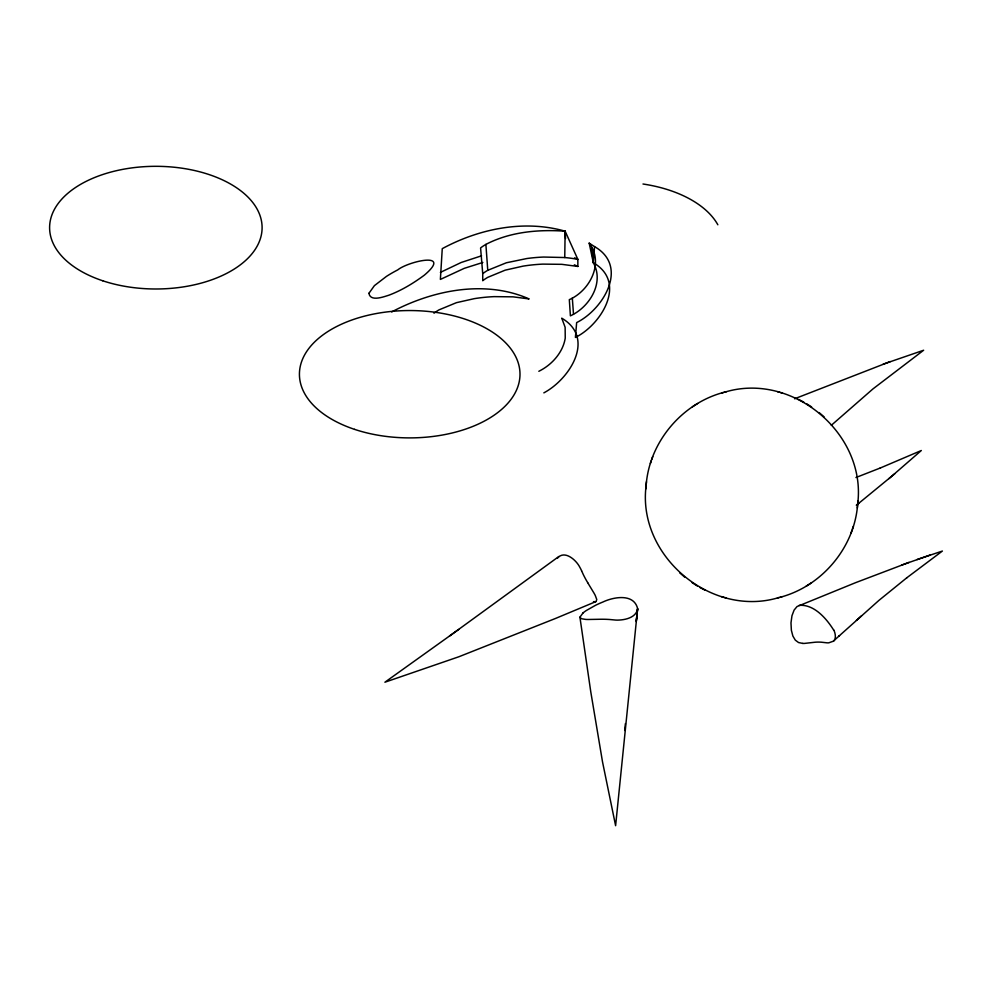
<?xml version="1.0" encoding="UTF-8"?>
<svg xmlns="http://www.w3.org/2000/svg" width="992" height="992" viewBox="0 0 992 992"><rect width="100%" height="100%" fill="white"/><g stroke="black" fill="none" stroke-linecap="round" stroke-linejoin="round"><path stroke-width="1.49" d="M482.732 273.668L480.587 247.938A53.903 31.124 0 0 1 485.894 244.392C510.049 231.806 538.321 229.301 565.142 231.198L564.746 257.536L543.628 257.052A103.552 59.78 0 0 0 526.876 258.528L506.379 262.768L487.766 270.308A51.249 29.586 0 0 0 482.732 273.668L482.732 280.711A51.249 29.586 0 0 1 487.779 277.338L505.188 270.159L523.02 266.141A103.428 59.718 0 0 1 542.798 264.12L561.807 264.331L577.852 266.439L577.852 259.396L565.142 231.198C524.173 219.48 479.173 228.693 442.258 248.657L440.386 279.422L464.244 268.348L482.831 262.458M646.077 485.931C637.224 556.165 711.586 618.214 779.055 597.506M857.708 503.75C866.549 433.516 792.186 371.479 724.73 392.162M594.555 246.611C629.288 266.538 603.173 309.479 576.65 322.586L575.41 337.441C601.35 324.595 627.44 282.398 593.315 262.731L594.555 246.611L589.186 243.164L593.315 262.731C604.612 282.794 589.446 307.21 570.4 315.853L569.321 299.646C589.843 290.693 604.351 262.855 589.186 243.164M646.189 484.691C649.673 440.808 683.55 401.686 726.38 391.716M777.406 597.965C820.235 587.983 854.112 548.874 857.596 504.978M645.804 488.932L646.462 481.69M857.324 507.978L857.981 500.749M624.7 730.472L625.394 723.59M636.368 620.62L637.62 608.592C633.913 593.191 613.602 596.899 602.863 602.032A92.07 53.159 0 0 0 595.398 605.368L586.272 610.539A50.071 28.904 0 0 0 583.023 612.92M636.219 621.587L637.62 608.592L615.61 825.691L602.516 761.868L590.761 691.746L579.923 617.185L583.036 612.92M637.521 609.77C635.128 617.917 624.997 619.963 617.644 620.124A19.902 11.482 0 0 1 615.462 620.05L609.497 619.492A62.112 35.861 0 0 0 600.458 619.256L588.38 619.479A32.451 18.736 0 0 1 585.764 619.417L581.461 618.735L579.923 617.185M650.392 463.438L651.384 460.586M651.756 459.482L652.736 456.655M851.049 533.014L852.029 530.199M852.401 529.096L853.393 526.231M557.318 558.347C564.436 549.456 576.315 560.12 579.849 567.325A19.902 11.482 60 0 1 580.89 569.259L581.634 570.871M833.751 640.795L839.492 635.624M831.333 425.283L872.96 388.914L923.639 350.238L883.14 364.188M856.431 620.384L861.502 615.834M838.699 636.331L878.962 600.358L906.899 577.704M894.821 473.717L859.134 502.994M888.981 478.615L921.32 450.517L880.14 468.063M856.406 505.164L858.787 503.266L856.468 505.102M906.614 577.927L942.4 551.044L917.017 559.562M833.305 641.216L828.804 642.816A32.389 18.699 60 0 1 826.993 642.828L821.289 642.196A94.885 54.783 60 0 0 815.114 642.221L804.475 643.411A47.455 27.404 60 0 1 802.826 643.424M558.893 556.475L449.5 636.07M458.726 629.424L384.896 682.223L458.874 656.754L555.433 618.487L596.068 601.524L596.775 599.528L595.25 595.423A32.451 18.736 60 0 0 593.923 592.993L587.673 582.651M543.839 392.869C569.52 379.242 596.006 338.384 561.757 318.172L565.13 327.286L565.242 338.111A103.515 59.756 0 0 1 561.534 349.407C556.624 358.93 548.402 366.556 538.83 371.293M692.404 406.807L697.599 403.508M806.186 586.16L811.382 582.862M440.386 272.391L461.218 262.471L481.566 255.812M391.666 311.934C432.859 290.086 485.076 279.521 529.133 298.939L513.087 296.844L494.066 296.633A103.428 59.718 0 0 0 474.3 298.654L456.469 302.659L439.047 309.851A51.249 29.586 0 0 0 434 313.212M802.826 643.424L798.523 642.531L795.299 640.125L792.881 636.058L791.368 630.292L790.984 622.889L791.963 615.734L794.108 610.08L797.035 606.558L855.538 582.688L909.056 562.377M794.58 398.784L890.295 361.572M880.474 467.926L855.935 477.524M901.902 564.994L930.037 555.074M799.155 605.368C814.097 604.054 826.596 618.673 833.751 630.218M595.659 601.698L593.476 601.66M721.73 392.968L723.565 392.472M780.22 597.196L782.056 596.7M777.678 391.778L779.352 392.237M724.433 597.432L726.107 597.891M780.481 392.559L782.341 393.055M721.444 596.614L723.304 597.122M574.343 264.814L577.852 266.439M798.622 399.429L803.83 402.144M699.955 587.524L705.163 590.24M806.434 403.657L811.63 406.968M692.156 582.701L697.351 586.012M819.156 412.585L821.388 414.532M821.785 414.879L824.104 416.9M679.681 572.781L684.629 577.084M581.709 571.057L583.37 574.703A62.112 35.861 60 0 0 587.686 582.639M591.74 247.554L593.315 262.731M572.322 298.046L573.5 314.204M485.882 244.392L487.766 270.308M565.142 231.198L565.552 238.539M833.9 630.18A11.42 6.584 60 0 1 833.392 641.365M574.579 257.808A63.81 36.84 0 0 1 577.852 259.396M564.746 257.548A75.516 43.598 0 0 1 577.852 259.383M642.99 184.004A106.628 61.566 0 0 1 717.848 224.775M368.937 293.297C370.314 301.94 383.458 296.856 388.852 295.219C401.624 290.408 413.416 283.241 424.353 275.156C453.17 250.74 407.886 261.553 397.817 269.849A143.344 82.758 0 0 0 386.434 276.408L374.406 285.646L368.937 293.297M354.566 429.362A110.286 63.674 0 0 0 519.994 374.22A110.286 63.674 0 0 0 354.566 319.077A110.286 63.674 0 0 0 354.566 429.362M102.722 280.773A106.256 61.343 0 0 0 262.099 227.652A106.256 61.343 0 0 0 102.722 174.53A106.256 61.343 0 0 0 102.722 280.773"/></g></svg>
